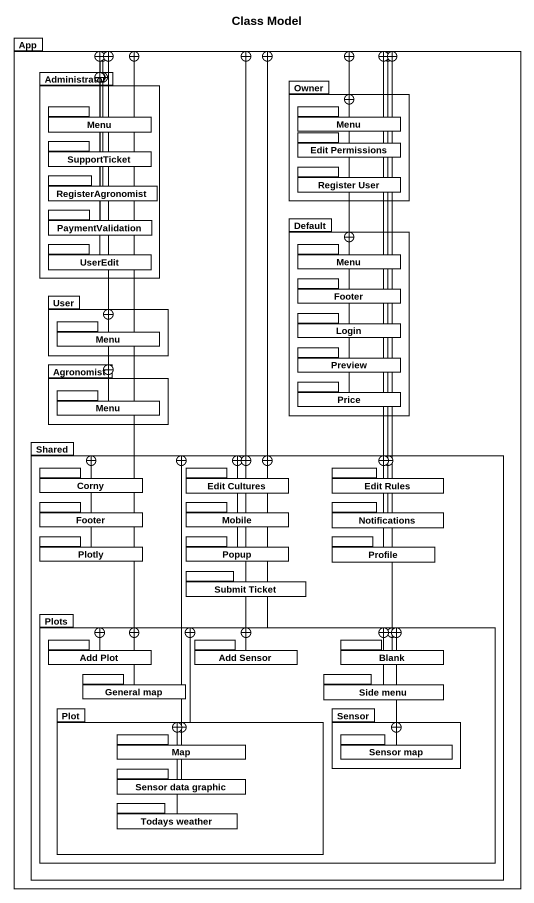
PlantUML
@startuml
title Class Model
package App {
  package Administrator {
    package Menu {
    }
    package RegisterAgronomist {
    }
    package SupportTicket {
    }
    package PaymentValidation {
    }
    package UserEdit {
    }
  }
  package Owner {
    package "Menu" as Menu_2 {
    }
    package "Edit Permissions" as Edit_Permissions {
    }
    package "Register User" as Register_User {
    }
  }
  package Default {
    package "Menu" as Menu_3 {
    }
    package "Footer" as Footer_ {
    }
    package Login {
    }
    package Preview {
    }
    package Price {
    }
  }
  package User {
    package "Menu" as Menu_4 {
    }
  }
  package Agronomist {
    package "Menu" as Menu_5 {
    }
  }
  package Shared {
    package Corny {
    }
    package "Edit Cultures" as Edit_Cultures {
    }
    package "Edit Rules" as Edit_Rules {
    }
    package "Footer" as Footer__2 {
    }
    package Mobile {
    }
    package Notifications {
    }
    package Plotly {
    }
    package Popup {
    }
    package Profile {
    }
    package "Submit Ticket" as Submit_Ticket {
    }
    package Plots {
      package "Add Plot" as Add_Plot {
      }
      package "Add Sensor" as Add_Sensor {
      }
      package Blank {
      }
      package "General map" as General_map {
      }
      package "Side menu" as Side_menu {
      }
      package Plot {
        package "Map" as Map_ {
        }
        package "Sensor data graphic" as Sensor_data_graphic {
        }
        package "Todays weather" as Todays_weather {
        }
      }
      package Sensor {
        package "Sensor map" as Sensor_map {
        }
      }
    }
  }
}
Administrator --+ App
Owner --+ App
Menu --+ App
Menu_2 --+ App
Menu_2 --+ Owner
Edit_Permissions --+ App
Edit_Permissions -up-+ Owner
RegisterAgronomist --+ App
RegisterAgronomist -up-+ Administrator
SupportTicket --+ App
SupportTicket --+ Administrator
Register_User --+ App
Register_User -up-+ Owner
PaymentValidation --+ App
PaymentValidation -up-+ Administrator
UserEdit --+ App
UserEdit -up-+ Administrator
Default --+ App
Menu_3 --+ App
Menu_3 --+ Default
Footer_ --+ App
Footer_ --+ Default
User --+ App
Menu_4 --+ App
Menu_4 -up-+ User
Login --+ App
Login -up-+ Default
Agronomist -right-+ App
Preview --+ App
Preview -up-+ Default
Menu_5 -right-+ App
Menu_5 -up-+ Agronomist
Price --+ App
Price -up-+ Default
Shared -up-+ App
Corny --+ Shared
Edit_Cultures --+ Shared
Edit_Rules --+ Shared
Footer__2 --+ Shared
Mobile --+ Shared
Notifications -left-+ App
Notifications --+ Shared
Plotly --+ Shared
Popup --+ Shared
Profile -up-+ App
Profile --+ Shared
Submit_Ticket -up-+ App
Submit_Ticket --+ Shared
Plots -up-+ Shared
Add_Plot -right-+ Plots
Add_Sensor -up-+ App
Add_Sensor --+ Plots
Blank -up-+ App
Blank --+ Plots
General_map -up-+ App
General_map -right-+ Plots
Side_menu -left-+ Plots
Plot -right-+ Plots
Sensor -left-+ Plots
Map_ --+ Plot
Sensor_map -up-+ Sensor
Sensor_data_graphic -up-+ Shared
Sensor_data_graphic -right-+ Plot
Todays_weather -up-+ Plot
@enduml
